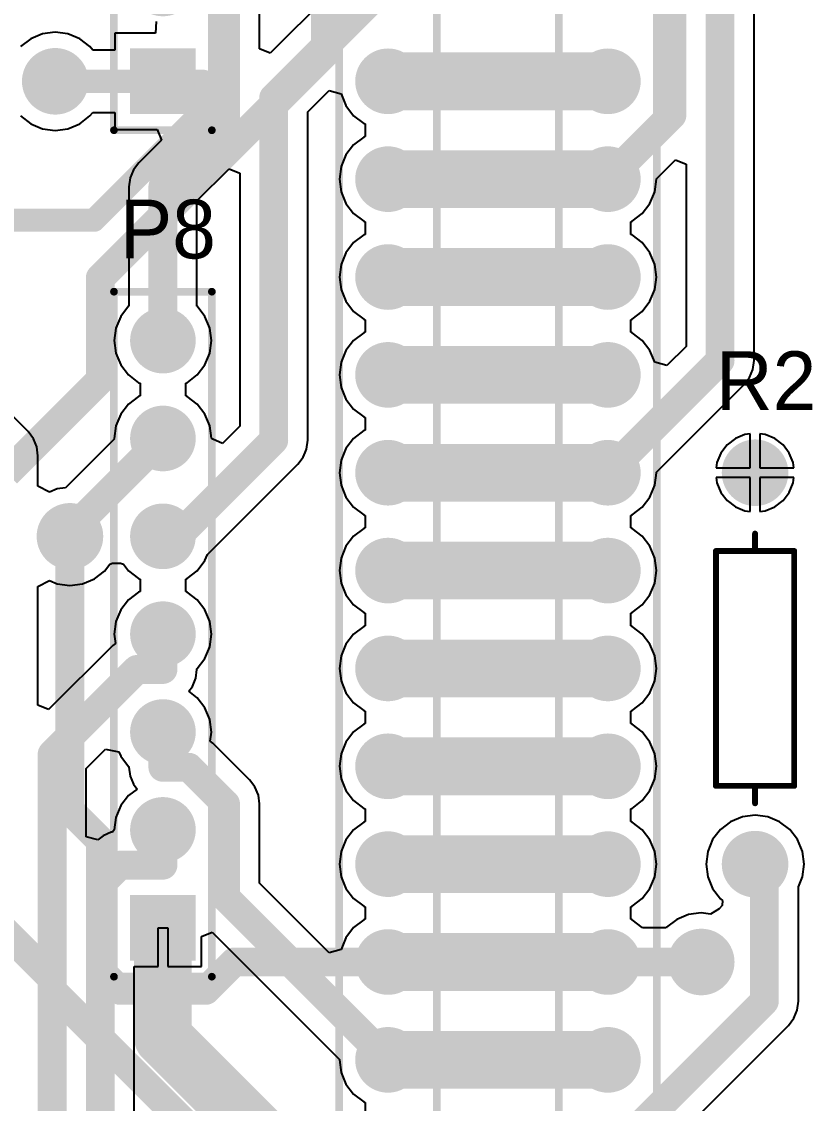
# Model space of a CAD drawing. Header units: millimetres. Extents: x 40 to 159, y 68 to 176.
# Drawn here: x 58.56 to 79.08, y 96.03 to 124.1 of the extents above; entities that cross this region are included whole.
import ezdxf

# ---------------------------------------------------------------- set-up
doc = ezdxf.new("R2010")
doc.units = ezdxf.units.MM
for name, color, linetype in [('BottomLayer', 5, 'Continuous'), ('BottomSolder', 6, 'Continuous'), ('MultiLayer', 9, 'Continuous'), ('PadHoleLayer', 156, 'Continuous'), ('TopLayer', 1, 'Continuous'), ('TopOverlay', 2, 'Continuous'), ('TopSolder', 216, 'Continuous')]:
    doc.layers.add(name, color=color, linetype=linetype)

# ---------------------------------------------------------------- blocks, each defined once
blk = doc.blocks.new('STM32F051C6B_______B_____8')
at = {"layer": 'BottomLayer', "const_width": 0.75}
for points in [[(-38.475, -15.25, 1), (-37.725, -15.25, 1)], [(-35.935, -15.25, 1), (-35.185, -15.25, 1)], [(-33.395, -15.25, 1), (-32.645, -15.25, 1)], [(-30.855, -15.25, 1), (-30.105, -15.25, 1)], [(-28.315, -15.25, 1), (-27.565, -15.25, 1)], [(-25.775, -15.25, 1), (-25.025, -15.25, 1)], [(-23.235, -15.25, 1), (-22.485, -15.25, 1)], [(-20.695, -15.25, 1), (-19.945, -15.25, 1)], [(-18.155, -15.25, 1), (-17.405, -15.25, 1)], [(-15.615, -15.25, 1), (-14.865, -15.25, 1)], [(-13.075, -15.25, 1), (-12.325, -15.25, 1)]]:
    blk.add_lwpolyline(points, format="xyb", close=True, dxfattribs=at)
at = {"layer": 'BottomSolder', "const_width": 0.852}
for points in [[(-38.526, -15.25, 1), (-37.674, -15.25, 1)], [(-35.986, -15.25, 1), (-35.134, -15.25, 1)], [(-33.446, -15.25, 1), (-32.594, -15.25, 1)], [(-30.906, -15.25, 1), (-30.054, -15.25, 1)], [(-28.366, -15.25, 1), (-27.514, -15.25, 1)], [(-25.826, -15.25, 1), (-24.974, -15.25, 1)], [(-23.286, -15.25, 1), (-22.434, -15.25, 1)], [(-20.746, -15.25, 1), (-19.894, -15.25, 1)], [(-18.206, -15.25, 1), (-17.354, -15.25, 1)], [(-15.666, -15.25, 1), (-14.814, -15.25, 1)], [(-13.126, -15.25, 1), (-12.274, -15.25, 1)]]:
    blk.add_lwpolyline(points, format="xyb", close=True, dxfattribs=at)
at = {"layer": 'MultiLayer', "const_width": 0.75}
for points in [[(-38.475, -15.25, 1), (-37.725, -15.25, 1)], [(-35.935, -15.25, 1), (-35.185, -15.25, 1)], [(-33.395, -15.25, 1), (-32.645, -15.25, 1)], [(-30.855, -15.25, 1), (-30.105, -15.25, 1)], [(-28.315, -15.25, 1), (-27.565, -15.25, 1)], [(-25.775, -15.25, 1), (-25.025, -15.25, 1)], [(-23.235, -15.25, 1), (-22.485, -15.25, 1)], [(-20.695, -15.25, 1), (-19.945, -15.25, 1)], [(-18.155, -15.25, 1), (-17.405, -15.25, 1)], [(-15.615, -15.25, 1), (-14.865, -15.25, 1)], [(-13.075, -15.25, 1), (-12.325, -15.25, 1)]]:
    blk.add_lwpolyline(points, format="xyb", close=True, dxfattribs=at)
at = {"layer": 'PadHoleLayer', "const_width": 0.45}
for points in [[(-38.325, -15.25, 1), (-37.875, -15.25, 1)], [(-35.785, -15.25, 1), (-35.335, -15.25, 1)], [(-33.245, -15.25, 1), (-32.795, -15.25, 1)], [(-30.705, -15.25, 1), (-30.255, -15.25, 1)], [(-28.165, -15.25, 1), (-27.715, -15.25, 1)], [(-25.625, -15.25, 1), (-25.175, -15.25, 1)], [(-23.085, -15.25, 1), (-22.635, -15.25, 1)], [(-20.545, -15.25, 1), (-20.095, -15.25, 1)], [(-18.005, -15.25, 1), (-17.555, -15.25, 1)], [(-15.465, -15.25, 1), (-15.015, -15.25, 1)], [(-12.925, -15.25, 1), (-12.475, -15.25, 1)]]:
    blk.add_lwpolyline(points, format="xyb", close=True, dxfattribs=at)
at = {"layer": 'TopLayer', "const_width": 0.75}
for points in [[(-38.475, -15.25, 1), (-37.725, -15.25, 1)], [(-35.935, -15.25, 1), (-35.185, -15.25, 1)], [(-33.395, -15.25, 1), (-32.645, -15.25, 1)], [(-30.855, -15.25, 1), (-30.105, -15.25, 1)], [(-28.315, -15.25, 1), (-27.565, -15.25, 1)], [(-25.775, -15.25, 1), (-25.025, -15.25, 1)], [(-23.235, -15.25, 1), (-22.485, -15.25, 1)], [(-20.695, -15.25, 1), (-19.945, -15.25, 1)], [(-18.155, -15.25, 1), (-17.405, -15.25, 1)], [(-15.615, -15.25, 1), (-14.865, -15.25, 1)], [(-13.075, -15.25, 1), (-12.325, -15.25, 1)]]:
    blk.add_lwpolyline(points, format="xyb", close=True, dxfattribs=at)
at = {"layer": 'TopOverlay', "const_width": 0.2}
for points in [[(1.27, -13.98), (-59.69, -13.98)], [(-0.635, -16.52), (-59.69, -16.52)]]:
    blk.add_lwpolyline(points, dxfattribs=at)
at = {"layer": 'TopSolder', "const_width": 0.852}
for points in [[(-38.526, -15.25, 1), (-37.674, -15.25, 1)], [(-35.986, -15.25, 1), (-35.134, -15.25, 1)], [(-33.446, -15.25, 1), (-32.594, -15.25, 1)], [(-30.906, -15.25, 1), (-30.054, -15.25, 1)], [(-28.366, -15.25, 1), (-27.514, -15.25, 1)], [(-25.826, -15.25, 1), (-24.974, -15.25, 1)], [(-23.286, -15.25, 1), (-22.434, -15.25, 1)], [(-20.746, -15.25, 1), (-19.894, -15.25, 1)], [(-18.206, -15.25, 1), (-17.354, -15.25, 1)], [(-15.666, -15.25, 1), (-14.814, -15.25, 1)], [(-13.126, -15.25, 1), (-12.274, -15.25, 1)]]:
    blk.add_lwpolyline(points, format="xyb", close=True, dxfattribs=at)
blk = doc.blocks.new('RESTH_AXIAL_0_4_13')
at = {"layer": 'BottomLayer', "const_width": 0.762}
for points in [[(-5.461, 0, 1), (-4.699, 0, 1)], [(4.699, 0, 1), (5.461, 0, 1)]]:
    blk.add_lwpolyline(points, format="xyb", close=True, dxfattribs=at)
at = {"layer": 'BottomSolder', "const_width": 0.864}
for points in [[(-5.512, 0, 1), (-4.648, 0, 1)], [(4.648, 0, 1), (5.512, 0, 1)]]:
    blk.add_lwpolyline(points, format="xyb", close=True, dxfattribs=at)
at = {"layer": 'MultiLayer', "const_width": 0.762}
for points in [[(-5.461, 0, 1), (-4.699, 0, 1)], [(4.699, 0, 1), (5.461, 0, 1)]]:
    blk.add_lwpolyline(points, format="xyb", close=True, dxfattribs=at)
at = {"layer": 'PadHoleLayer', "const_width": 0.457}
for points in [[(-5.309, 0, 1), (-4.851, 0, 1)], [(4.851, 0, 1), (5.309, 0, 1)]]:
    blk.add_lwpolyline(points, format="xyb", close=True, dxfattribs=at)
at = {"layer": 'TopLayer', "const_width": 0.762}
for points in [[(-5.461, 0, 1), (-4.699, 0, 1)], [(4.699, 0, 1), (5.461, 0, 1)]]:
    blk.add_lwpolyline(points, format="xyb", close=True, dxfattribs=at)
at = {"layer": 'TopOverlay', "const_width": 0.152}
for points in [[(-3.048, 1.016), (3.048, 1.016)], [(-3.048, 1.016), (-3.048, -1.016)], [(3.048, 1.016), (3.048, -1.016)], [(-3.5, 0), (-3.048, 0)], [(3.048, 0), (3.5, 0)], [(-3.048, -1.016), (3.048, -1.016)]]:
    blk.add_lwpolyline(points, dxfattribs=at)
at = {"layer": 'TopOverlay', "const_width": 0.0762}
for points in [[(-3.086, 1.016, 1), (-3.01, 1.016, 1)], [(-3.086, 1.016, 1), (-3.01, 1.016, 1)], [(3.01, 1.016, 1), (3.086, 1.016, 1)], [(3.01, 1.016, 1), (3.086, 1.016, 1)], [(-3.538, 0, 1), (-3.462, 0, 1)], [(-3.086, 0, 1), (-3.01, 0, 1)], [(3.01, 0, 1), (3.086, 0, 1)], [(3.462, 0, 1), (3.538, 0, 1)], [(-3.086, -1.016, 1), (-3.01, -1.016, 1)], [(-3.086, -1.016, 1), (-3.01, -1.016, 1)], [(3.01, -1.016, 1), (3.086, -1.016, 1)], [(3.01, -1.016, 1), (3.086, -1.016, 1)]]:
    blk.add_lwpolyline(points, format="xyb", close=True, dxfattribs=at)
at = {"layer": 'TopSolder', "const_width": 0.864}
for points in [[(-5.512, 0, 1), (-4.648, 0, 1)], [(4.648, 0, 1), (5.512, 0, 1)]]:
    blk.add_lwpolyline(points, format="xyb", close=True, dxfattribs=at)
blk = doc.blocks.new('HDR1X7_15')
at = {"layer": 'BottomLayer', "const_width": 0.75}
for points in [[(-15.615, 0, 1), (-14.865, 0, 1)], [(-13.075, 0, 1), (-12.325, 0, 1)], [(-10.535, 0, 1), (-9.785, 0, 1)], [(-7.995, 0, 1), (-7.245, 0, 1)], [(-5.455, 0, 1), (-4.705, 0, 1)], [(-2.915, 0, 1), (-2.165, 0, 1)]]:
    blk.add_lwpolyline(points, format="xyb", close=True, dxfattribs=at)
at = {"layer": 'BottomLayer'}
blk.add_solid([(0.75, 0.75), (-0.75, 0.75), (0.75, -0.75), (-0.75, -0.75)], dxfattribs=at)
at = {"layer": 'BottomSolder', "const_width": 0.852}
for points in [[(-15.666, 0, 1), (-14.814, 0, 1)], [(-13.126, 0, 1), (-12.274, 0, 1)], [(-10.586, 0, 1), (-9.734, 0, 1)], [(-8.046, 0, 1), (-7.194, 0, 1)], [(-5.506, 0, 1), (-4.654, 0, 1)], [(-2.966, 0, 1), (-2.114, 0, 1)]]:
    blk.add_lwpolyline(points, format="xyb", close=True, dxfattribs=at)
at = {"layer": 'BottomSolder'}
blk.add_solid([(0.852, 0.852), (-0.852, 0.852), (0.852, -0.852), (-0.852, -0.852)], dxfattribs=at)
at = {"layer": 'MultiLayer', "const_width": 0.75}
for points in [[(-15.615, 0, 1), (-14.865, 0, 1)], [(-13.075, 0, 1), (-12.325, 0, 1)], [(-10.535, 0, 1), (-9.785, 0, 1)], [(-7.995, 0, 1), (-7.245, 0, 1)], [(-5.455, 0, 1), (-4.705, 0, 1)], [(-2.915, 0, 1), (-2.165, 0, 1)]]:
    blk.add_lwpolyline(points, format="xyb", close=True, dxfattribs=at)
at = {"layer": 'MultiLayer'}
blk.add_solid([(0.75, 0.75), (-0.75, 0.75), (0.75, -0.75), (-0.75, -0.75)], dxfattribs=at)
at = {"layer": 'PadHoleLayer', "const_width": 0.45}
for points in [[(-15.465, 0, 1), (-15.015, 0, 1)], [(-12.925, 0, 1), (-12.475, 0, 1)], [(-10.385, 0, 1), (-9.935, 0, 1)], [(-7.845, 0, 1), (-7.395, 0, 1)], [(-5.305, 0, 1), (-4.855, 0, 1)], [(-2.765, 0, 1), (-2.315, 0, 1)], [(-0.225, 0, 1), (0.225, 0, 1)]]:
    blk.add_lwpolyline(points, format="xyb", close=True, dxfattribs=at)
at = {"layer": 'TopLayer', "const_width": 0.75}
for points in [[(-15.615, 0, 1), (-14.865, 0, 1)], [(-13.075, 0, 1), (-12.325, 0, 1)], [(-10.535, 0, 1), (-9.785, 0, 1)], [(-7.995, 0, 1), (-7.245, 0, 1)], [(-5.455, 0, 1), (-4.705, 0, 1)], [(-2.915, 0, 1), (-2.165, 0, 1)]]:
    blk.add_lwpolyline(points, format="xyb", close=True, dxfattribs=at)
at = {"layer": 'TopLayer'}
blk.add_solid([(0.75, 0.75), (-0.75, 0.75), (0.75, -0.75), (-0.75, -0.75)], dxfattribs=at)
at = {"layer": 'TopOverlay', "const_width": 0.2}
for points in [[(-16.51, -1.27), (-16.51, 1.27)], [(1.27, 1.27), (-16.51, 1.27)], [(1.27, -1.27), (1.27, 1.27)], [(1.27, -1.27), (-16.51, -1.27)]]:
    blk.add_lwpolyline(points, dxfattribs=at)
at = {"layer": 'TopOverlay', "const_width": 0.1}
for points in [[(-16.56, 1.27, 1), (-16.46, 1.27, 1)], [(-16.56, 1.27, 1), (-16.46, 1.27, 1)], [(1.22, 1.27, 1), (1.32, 1.27, 1)], [(1.22, 1.27, 1), (1.32, 1.27, 1)], [(-16.56, -1.27, 1), (-16.46, -1.27, 1)], [(-16.56, -1.27, 1), (-16.46, -1.27, 1)], [(1.22, -1.27, 1), (1.32, -1.27, 1)], [(1.22, -1.27, 1), (1.32, -1.27, 1)]]:
    blk.add_lwpolyline(points, format="xyb", close=True, dxfattribs=at)
at = {"layer": 'TopSolder', "const_width": 0.852}
for points in [[(-15.666, 0, 1), (-14.814, 0, 1)], [(-13.126, 0, 1), (-12.274, 0, 1)], [(-10.586, 0, 1), (-9.734, 0, 1)], [(-8.046, 0, 1), (-7.194, 0, 1)], [(-5.506, 0, 1), (-4.654, 0, 1)], [(-2.966, 0, 1), (-2.114, 0, 1)]]:
    blk.add_lwpolyline(points, format="xyb", close=True, dxfattribs=at)
at = {"layer": 'TopSolder'}
blk.add_solid([(0.852, 0.852), (-0.852, 0.852), (0.852, -0.852), (-0.852, -0.852)], dxfattribs=at)
blk = doc.blocks.new('HDR1X9_18')
at = {"layer": 'BottomLayer', "const_width": 0.75}
for points in [[(-20.695, 0, 1), (-19.945, 0, 1)], [(-18.155, 0, 1), (-17.405, 0, 1)], [(-15.615, 0, 1), (-14.865, 0, 1)], [(-13.075, 0, 1), (-12.325, 0, 1)], [(-10.535, 0, 1), (-9.785, 0, 1)], [(-7.995, 0, 1), (-7.245, 0, 1)], [(-5.455, 0, 1), (-4.705, 0, 1)], [(-2.915, 0, 1), (-2.165, 0, 1)]]:
    blk.add_lwpolyline(points, format="xyb", close=True, dxfattribs=at)
at = {"layer": 'BottomLayer'}
blk.add_solid([(0.75, 0.75), (-0.75, 0.75), (0.75, -0.75), (-0.75, -0.75)], dxfattribs=at)
at = {"layer": 'BottomSolder', "const_width": 0.852}
for points in [[(-20.746, 0, 1), (-19.894, 0, 1)], [(-18.206, 0, 1), (-17.354, 0, 1)], [(-15.666, 0, 1), (-14.814, 0, 1)], [(-13.126, 0, 1), (-12.274, 0, 1)], [(-10.586, 0, 1), (-9.734, 0, 1)], [(-8.046, 0, 1), (-7.194, 0, 1)], [(-5.506, 0, 1), (-4.654, 0, 1)], [(-2.966, 0, 1), (-2.114, 0, 1)]]:
    blk.add_lwpolyline(points, format="xyb", close=True, dxfattribs=at)
at = {"layer": 'BottomSolder'}
blk.add_solid([(0.852, 0.852), (-0.852, 0.852), (0.852, -0.852), (-0.852, -0.852)], dxfattribs=at)
at = {"layer": 'MultiLayer', "const_width": 0.75}
for points in [[(-20.695, 0, 1), (-19.945, 0, 1)], [(-18.155, 0, 1), (-17.405, 0, 1)], [(-15.615, 0, 1), (-14.865, 0, 1)], [(-13.075, 0, 1), (-12.325, 0, 1)], [(-10.535, 0, 1), (-9.785, 0, 1)], [(-7.995, 0, 1), (-7.245, 0, 1)], [(-5.455, 0, 1), (-4.705, 0, 1)], [(-2.915, 0, 1), (-2.165, 0, 1)]]:
    blk.add_lwpolyline(points, format="xyb", close=True, dxfattribs=at)
at = {"layer": 'MultiLayer'}
blk.add_solid([(0.75, 0.75), (-0.75, 0.75), (0.75, -0.75), (-0.75, -0.75)], dxfattribs=at)
at = {"layer": 'PadHoleLayer', "const_width": 0.45}
for points in [[(-20.545, 0, 1), (-20.095, 0, 1)], [(-18.005, 0, 1), (-17.555, 0, 1)], [(-15.465, 0, 1), (-15.015, 0, 1)], [(-12.925, 0, 1), (-12.475, 0, 1)], [(-10.385, 0, 1), (-9.935, 0, 1)], [(-7.845, 0, 1), (-7.395, 0, 1)], [(-5.305, 0, 1), (-4.855, 0, 1)], [(-2.765, 0, 1), (-2.315, 0, 1)], [(-0.225, 0, 1), (0.225, 0, 1)]]:
    blk.add_lwpolyline(points, format="xyb", close=True, dxfattribs=at)
at = {"layer": 'TopLayer', "const_width": 0.75}
for points in [[(-20.695, 0, 1), (-19.945, 0, 1)], [(-18.155, 0, 1), (-17.405, 0, 1)], [(-15.615, 0, 1), (-14.865, 0, 1)], [(-13.075, 0, 1), (-12.325, 0, 1)], [(-10.535, 0, 1), (-9.785, 0, 1)], [(-7.995, 0, 1), (-7.245, 0, 1)], [(-5.455, 0, 1), (-4.705, 0, 1)], [(-2.915, 0, 1), (-2.165, 0, 1)]]:
    blk.add_lwpolyline(points, format="xyb", close=True, dxfattribs=at)
at = {"layer": 'TopLayer'}
blk.add_solid([(0.75, 0.75), (-0.75, 0.75), (0.75, -0.75), (-0.75, -0.75)], dxfattribs=at)
at = {"layer": 'TopOverlay', "const_width": 0.2}
for points in [[(1.27, 1.27), (-21.59, 1.27)], [(-21.59, -1.27), (-21.59, 1.27)], [(1.27, -1.27), (1.27, 1.27)], [(1.27, -1.27), (-21.59, -1.27)]]:
    blk.add_lwpolyline(points, dxfattribs=at)
at = {"layer": 'TopOverlay', "const_width": 0.1}
for points in [[(-21.64, 1.27, 1), (-21.54, 1.27, 1)], [(-21.64, 1.27, 1), (-21.54, 1.27, 1)], [(1.22, 1.27, 1), (1.32, 1.27, 1)], [(1.22, 1.27, 1), (1.32, 1.27, 1)], [(-21.64, -1.27, 1), (-21.54, -1.27, 1)], [(-21.64, -1.27, 1), (-21.54, -1.27, 1)], [(1.22, -1.27, 1), (1.32, -1.27, 1)], [(1.22, -1.27, 1), (1.32, -1.27, 1)]]:
    blk.add_lwpolyline(points, format="xyb", close=True, dxfattribs=at)
at = {"layer": 'TopSolder', "const_width": 0.852}
for points in [[(-20.746, 0, 1), (-19.894, 0, 1)], [(-18.206, 0, 1), (-17.354, 0, 1)], [(-15.666, 0, 1), (-14.814, 0, 1)], [(-13.126, 0, 1), (-12.274, 0, 1)], [(-10.586, 0, 1), (-9.734, 0, 1)], [(-8.046, 0, 1), (-7.194, 0, 1)], [(-5.506, 0, 1), (-4.654, 0, 1)], [(-2.966, 0, 1), (-2.114, 0, 1)]]:
    blk.add_lwpolyline(points, format="xyb", close=True, dxfattribs=at)
at = {"layer": 'TopSolder'}
blk.add_solid([(0.852, 0.852), (-0.852, 0.852), (0.852, -0.852), (-0.852, -0.852)], dxfattribs=at)
blk = doc.blocks.new('HDR1X24_19')
at = {"layer": 'BottomLayer', "const_width": 0.75}
for points in [[(-38.475, 0, 1), (-37.725, 0, 1)], [(-35.935, 0, 1), (-35.185, 0, 1)], [(-33.395, 0, 1), (-32.645, 0, 1)], [(-30.855, 0, 1), (-30.105, 0, 1)], [(-28.315, 0, 1), (-27.565, 0, 1)], [(-25.775, 0, 1), (-25.025, 0, 1)], [(-23.235, 0, 1), (-22.485, 0, 1)], [(-20.695, 0, 1), (-19.945, 0, 1)], [(-18.155, 0, 1), (-17.405, 0, 1)], [(-15.615, 0, 1), (-14.865, 0, 1)], [(-13.075, 0, 1), (-12.325, 0, 1)]]:
    blk.add_lwpolyline(points, format="xyb", close=True, dxfattribs=at)
at = {"layer": 'BottomSolder', "const_width": 0.852}
for points in [[(-38.526, 0, 1), (-37.674, 0, 1)], [(-35.986, 0, 1), (-35.134, 0, 1)], [(-33.446, 0, 1), (-32.594, 0, 1)], [(-30.906, 0, 1), (-30.054, 0, 1)], [(-28.366, 0, 1), (-27.514, 0, 1)], [(-25.826, 0, 1), (-24.974, 0, 1)], [(-23.286, 0, 1), (-22.434, 0, 1)], [(-20.746, 0, 1), (-19.894, 0, 1)], [(-18.206, 0, 1), (-17.354, 0, 1)], [(-15.666, 0, 1), (-14.814, 0, 1)], [(-13.126, 0, 1), (-12.274, 0, 1)]]:
    blk.add_lwpolyline(points, format="xyb", close=True, dxfattribs=at)
at = {"layer": 'MultiLayer', "const_width": 0.75}
for points in [[(-38.475, 0, 1), (-37.725, 0, 1)], [(-35.935, 0, 1), (-35.185, 0, 1)], [(-33.395, 0, 1), (-32.645, 0, 1)], [(-30.855, 0, 1), (-30.105, 0, 1)], [(-28.315, 0, 1), (-27.565, 0, 1)], [(-25.775, 0, 1), (-25.025, 0, 1)], [(-23.235, 0, 1), (-22.485, 0, 1)], [(-20.695, 0, 1), (-19.945, 0, 1)], [(-18.155, 0, 1), (-17.405, 0, 1)], [(-15.615, 0, 1), (-14.865, 0, 1)], [(-13.075, 0, 1), (-12.325, 0, 1)]]:
    blk.add_lwpolyline(points, format="xyb", close=True, dxfattribs=at)
at = {"layer": 'PadHoleLayer', "const_width": 0.45}
for points in [[(-38.325, 0, 1), (-37.875, 0, 1)], [(-35.785, 0, 1), (-35.335, 0, 1)], [(-33.245, 0, 1), (-32.795, 0, 1)], [(-30.705, 0, 1), (-30.255, 0, 1)], [(-28.165, 0, 1), (-27.715, 0, 1)], [(-25.625, 0, 1), (-25.175, 0, 1)], [(-23.085, 0, 1), (-22.635, 0, 1)], [(-20.545, 0, 1), (-20.095, 0, 1)], [(-18.005, 0, 1), (-17.555, 0, 1)], [(-15.465, 0, 1), (-15.015, 0, 1)], [(-12.925, 0, 1), (-12.475, 0, 1)]]:
    blk.add_lwpolyline(points, format="xyb", close=True, dxfattribs=at)
at = {"layer": 'TopLayer', "const_width": 0.75}
for points in [[(-38.475, 0, 1), (-37.725, 0, 1)], [(-35.935, 0, 1), (-35.185, 0, 1)], [(-33.395, 0, 1), (-32.645, 0, 1)], [(-30.855, 0, 1), (-30.105, 0, 1)], [(-28.315, 0, 1), (-27.565, 0, 1)], [(-25.775, 0, 1), (-25.025, 0, 1)], [(-23.235, 0, 1), (-22.485, 0, 1)], [(-20.695, 0, 1), (-19.945, 0, 1)], [(-18.155, 0, 1), (-17.405, 0, 1)], [(-15.615, 0, 1), (-14.865, 0, 1)], [(-13.075, 0, 1), (-12.325, 0, 1)]]:
    blk.add_lwpolyline(points, format="xyb", close=True, dxfattribs=at)
at = {"layer": 'TopOverlay', "const_width": 0.2}
for points in [[(1.27, 1.27), (-59.69, 1.27)], [(-0.635, -1.27), (-59.69, -1.27)]]:
    blk.add_lwpolyline(points, dxfattribs=at)
at = {"layer": 'TopSolder', "const_width": 0.852}
for points in [[(-38.526, 0, 1), (-37.674, 0, 1)], [(-35.986, 0, 1), (-35.134, 0, 1)], [(-33.446, 0, 1), (-32.594, 0, 1)], [(-30.906, 0, 1), (-30.054, 0, 1)], [(-28.366, 0, 1), (-27.514, 0, 1)], [(-25.826, 0, 1), (-24.974, 0, 1)], [(-23.286, 0, 1), (-22.434, 0, 1)], [(-20.746, 0, 1), (-19.894, 0, 1)], [(-18.206, 0, 1), (-17.354, 0, 1)], [(-15.666, 0, 1), (-14.814, 0, 1)], [(-13.126, 0, 1), (-12.274, 0, 1)]]:
    blk.add_lwpolyline(points, format="xyb", close=True, dxfattribs=at)

msp = doc.modelspace()

# ---------------------------------------------------------------- linework, layer by layer
at = {"layer": 'BottomLayer'}
for p, q in [((64.738, 123.401), (64.738, 128.132)), ((77.571, 115.306), (77.571, 125.619)), ((66.813, 125.084), (65.015, 123.286)), ((59.436, 123.828), (59.107, 123.785)), ((59.765, 123.785), (59.436, 123.828)), ((62.058, 124.105), (62.038, 123.805)), ((58.8, 123.657), (58.536, 123.455)), ((59.107, 123.785), (58.8, 123.657)), ((60.072, 123.657), (59.765, 123.785)), ((60.336, 123.455), (60.072, 123.657)), ((62.038, 123.805), (60.98, 123.805)), ((60.98, 123.805), (60.98, 123.362)), ((60.408, 123.362), (60.336, 123.455)), ((60.98, 123.362), (60.408, 123.362)), ((65.015, 123.286), (64.738, 123.401)), ((65.988, 121.762), (66.54, 122.315)), ((66.54, 122.315), (66.854, 122.229)), ((66.854, 122.229), (66.98, 121.925)), ((66.98, 121.925), (67.18, 121.663)), ((58.536, 121.655), (58.8, 121.453)), ((60.072, 121.453), (60.336, 121.655)), ((60.336, 121.655), (60.408, 121.748)), ((60.408, 121.748), (60.98, 121.748)), ((60.98, 121.748), (60.98, 121.305)), ((65.988, 113.238), (65.988, 121.762)), ((67.18, 121.663), (67.442, 121.463)), ((58.8, 121.453), (59.107, 121.325)), ((59.107, 121.325), (59.436, 121.282)), ((59.436, 121.282), (59.765, 121.325)), ((59.765, 121.325), (60.072, 121.453)), ((60.98, 121.305), (62.077, 121.305)), ((62.077, 121.305), (62.192, 121.028)), ((67.442, 121.463), (67.48, 121.447)), ((67.48, 121.447), (67.48, 121.123)), ((62.192, 121.028), (61.606, 120.442)), ((67.442, 121.107), (67.18, 120.907)), ((67.48, 121.123), (67.442, 121.107)), ((67.18, 120.907), (66.98, 120.645)), ((66.98, 120.645), (66.854, 120.341)), ((75.036, 120.026), (75.528, 120.518)), ((75.528, 120.518), (75.805, 120.403)), ((61.466, 120.259), (61.378, 120.046)), ((61.606, 120.442), (61.466, 120.259)), ((63.113, 119.452), (63.945, 120.285)), ((63.945, 120.285), (64.222, 120.17)), ((66.854, 120.341), (66.811, 120.015)), ((75.805, 120.403), (75.805, 115.672)), ((61.378, 120.046), (61.347, 119.818)), ((64.222, 120.17), (64.222, 113.604)), ((66.811, 120.015), (66.854, 119.689)), ((74.995, 119.689), (75.038, 120.015)), ((75.038, 120.015), (75.036, 120.026)), ((61.347, 119.818), (61.347, 116.722)), ((66.854, 119.689), (66.98, 119.385)), ((74.869, 119.385), (74.995, 119.689)), ((63.113, 116.722), (63.113, 119.452)), ((66.98, 119.385), (67.18, 119.123)), ((74.669, 119.123), (74.869, 119.385)), ((67.18, 119.123), (67.442, 118.923)), ((74.407, 118.923), (74.669, 119.123)), ((67.442, 118.923), (67.48, 118.907)), ((67.48, 118.907), (67.48, 118.583)), ((74.369, 118.907), (74.407, 118.923)), ((74.369, 118.583), (74.369, 118.907)), ((67.442, 118.567), (67.18, 118.367)), ((67.48, 118.583), (67.442, 118.567)), ((74.407, 118.567), (74.369, 118.583)), ((74.669, 118.367), (74.407, 118.567)), ((67.18, 118.367), (66.98, 118.105)), ((74.869, 118.105), (74.669, 118.367)), ((66.98, 118.105), (66.854, 117.801)), ((74.995, 117.801), (74.869, 118.105)), ((66.854, 117.801), (66.811, 117.475)), ((75.038, 117.475), (74.995, 117.801)), ((66.811, 117.475), (66.854, 117.149)), ((74.995, 117.149), (75.038, 117.475)), ((66.854, 117.149), (66.98, 116.845)), ((74.869, 116.845), (74.995, 117.149)), ((66.98, 116.845), (67.18, 116.583)), ((74.669, 116.583), (74.869, 116.845)), ((61.338, 116.716), (61.138, 116.454)), ((61.347, 116.722), (61.338, 116.716)), ((63.122, 116.716), (63.113, 116.722)), ((63.322, 116.454), (63.122, 116.716)), ((67.18, 116.583), (67.442, 116.383)), ((74.407, 116.383), (74.669, 116.583)), ((61.138, 116.454), (61.012, 116.15)), ((63.448, 116.15), (63.322, 116.454)), ((67.442, 116.383), (67.48, 116.367)), ((67.48, 116.367), (67.48, 116.043)), ((74.369, 116.367), (74.407, 116.383)), ((74.369, 116.043), (74.369, 116.367)), ((61.012, 116.15), (60.969, 115.824)), ((63.491, 115.824), (63.448, 116.15)), ((67.442, 116.027), (67.18, 115.827)), ((67.48, 116.043), (67.442, 116.027)), ((74.407, 116.027), (74.369, 116.043)), ((74.669, 115.827), (74.407, 116.027)), ((60.969, 115.824), (61.012, 115.498)), ((63.448, 115.498), (63.491, 115.824)), ((67.18, 115.827), (66.98, 115.565)), ((74.869, 115.565), (74.669, 115.827)), ((61.012, 115.498), (61.138, 115.194)), ((63.322, 115.194), (63.448, 115.498)), ((66.98, 115.565), (66.854, 115.261)), ((74.995, 115.261), (74.869, 115.565)), ((75.805, 115.672), (75.309, 115.175)), ((61.138, 115.194), (61.338, 114.932)), ((63.122, 114.932), (63.322, 115.194)), ((66.854, 115.261), (66.811, 114.935)), ((75.309, 115.175), (74.995, 115.261)), ((77.54, 115.078), (77.571, 115.306)), ((61.338, 114.932), (61.6, 114.732)), ((62.86, 114.732), (63.122, 114.932)), ((66.811, 114.935), (66.854, 114.609)), ((77.312, 114.682), (77.452, 114.865)), ((77.452, 114.865), (77.54, 115.078)), ((58.729, 113.461), (57.438, 114.752)), ((61.6, 114.732), (61.638, 114.716)), ((61.638, 114.716), (61.638, 114.392)), ((62.822, 114.716), (62.86, 114.732)), ((62.822, 114.392), (62.822, 114.716)), ((66.854, 114.609), (66.98, 114.305)), ((75.036, 112.406), (77.312, 114.682)), ((61.6, 114.376), (61.338, 114.176)), ((61.638, 114.392), (61.6, 114.376)), ((62.86, 114.376), (62.822, 114.392)), ((63.122, 114.176), (62.86, 114.376)), ((66.98, 114.305), (67.18, 114.043)), ((61.338, 114.176), (61.138, 113.914)), ((63.322, 113.914), (63.122, 114.176)), ((67.18, 114.043), (67.442, 113.843)), ((61.138, 113.914), (61.012, 113.61)), ((63.448, 113.61), (63.322, 113.914)), ((67.442, 113.843), (67.48, 113.827)), ((67.48, 113.827), (67.48, 113.503)), ((58.869, 113.278), (58.729, 113.461)), ((61.012, 113.61), (60.969, 113.284)), ((63.489, 113.295), (63.448, 113.61)), ((64.222, 113.604), (63.777, 113.158)), ((67.442, 113.487), (67.18, 113.287)), ((67.48, 113.503), (67.442, 113.487)), ((58.957, 113.065), (58.869, 113.278)), ((60.971, 113.273), (59.699, 112.001)), ((60.969, 113.284), (60.971, 113.273)), ((63.522, 113.27), (63.489, 113.295)), ((63.777, 113.158), (63.522, 113.27)), ((65.957, 113.01), (65.988, 113.238)), ((67.18, 113.287), (66.98, 113.025)), ((77.085, 113.282), (76.872, 113.12)), ((77.332, 113.385), (77.085, 113.282)), ((77.47, 113.403), (77.332, 113.385)), ((77.47, 112.522), (77.47, 113.403)), ((77.862, 113.385), (77.724, 113.403)), ((77.724, 113.403), (77.724, 112.522)), ((78.109, 113.282), (77.862, 113.385)), ((78.322, 113.12), (78.109, 113.282)), ((58.988, 112.837), (58.957, 113.065)), ((65.869, 112.797), (65.921, 112.921)), ((65.921, 112.921), (65.957, 113.01)), ((66.98, 113.025), (66.854, 112.721)), ((76.71, 112.907), (76.607, 112.66)), ((76.872, 113.12), (76.71, 112.907)), ((78.484, 112.907), (78.322, 113.12)), ((78.587, 112.66), (78.484, 112.907)), ((58.988, 112.045), (58.988, 112.837)), ((63.388, 110.273), (65.729, 112.614)), ((65.729, 112.614), (65.869, 112.797)), ((66.854, 112.721), (66.811, 112.395)), ((76.607, 112.66), (76.589, 112.522)), ((78.605, 112.522), (78.587, 112.66)), ((66.811, 112.395), (66.854, 112.069)), ((74.995, 112.069), (75.038, 112.395)), ((75.038, 112.395), (75.036, 112.406)), ((76.589, 112.522), (77.47, 112.522)), ((77.724, 112.522), (78.605, 112.522)), ((59.288, 111.891), (58.988, 112.045)), ((66.854, 112.069), (66.98, 111.765)), ((74.869, 111.765), (74.995, 112.069)), ((77.47, 112.268), (76.589, 112.268)), ((76.589, 112.268), (76.607, 112.13)), ((76.607, 112.13), (76.71, 111.883)), ((77.47, 111.387), (77.47, 112.268)), ((78.605, 112.268), (77.724, 112.268)), ((77.724, 112.268), (77.724, 111.387)), ((78.484, 111.883), (78.587, 112.13)), ((78.587, 112.13), (78.605, 112.268)), ((59.488, 111.974), (59.288, 111.891)), ((59.699, 112.001), (59.488, 111.974)), ((66.98, 111.765), (67.18, 111.503)), ((74.669, 111.503), (74.869, 111.765)), ((76.71, 111.883), (76.872, 111.67)), ((78.322, 111.67), (78.484, 111.883)), ((67.18, 111.503), (67.442, 111.303)), ((74.407, 111.303), (74.669, 111.503)), ((76.872, 111.67), (77.085, 111.508)), ((77.085, 111.508), (77.332, 111.405)), ((77.862, 111.405), (78.109, 111.508)), ((78.109, 111.508), (78.322, 111.67)), ((67.442, 111.303), (67.48, 111.287)), ((67.48, 111.287), (67.48, 110.963)), ((74.369, 111.287), (74.407, 111.303)), ((74.369, 110.963), (74.369, 111.287)), ((77.332, 111.405), (77.47, 111.387)), ((77.724, 111.387), (77.862, 111.405)), ((67.442, 110.947), (67.18, 110.747)), ((67.48, 110.963), (67.442, 110.947)), ((74.407, 110.947), (74.369, 110.963)), ((74.669, 110.747), (74.407, 110.947)), ((67.18, 110.747), (66.98, 110.485)), ((74.869, 110.485), (74.669, 110.747)), ((66.98, 110.485), (66.854, 110.181)), ((74.995, 110.181), (74.869, 110.485)), ((63.122, 109.852), (63.322, 110.114)), ((63.322, 110.114), (63.388, 110.273)), ((66.854, 110.181), (66.811, 109.855)), ((75.038, 109.855), (74.995, 110.181)), ((60.453, 109.642), (60.717, 109.844)), ((60.717, 109.844), (60.852, 110.02)), ((60.852, 110.02), (60.925, 110.044)), ((60.925, 110.044), (61.128, 110.046)), ((61.128, 110.046), (61.209, 110.022)), ((61.209, 110.022), (61.338, 109.852)), ((61.338, 109.852), (61.6, 109.652)), ((62.86, 109.652), (63.122, 109.852)), ((66.811, 109.855), (66.854, 109.529)), ((74.995, 109.529), (75.038, 109.855)), ((58.988, 109.443), (59.288, 109.597)), ((59.288, 109.597), (59.488, 109.514)), ((59.488, 109.514), (59.817, 109.471)), ((59.817, 109.471), (60.146, 109.514)), ((60.146, 109.514), (60.453, 109.642)), ((61.6, 109.652), (61.638, 109.636)), ((61.638, 109.636), (61.638, 109.312)), ((62.822, 109.636), (62.86, 109.652)), ((62.822, 109.312), (62.822, 109.636)), ((66.854, 109.529), (66.98, 109.225)), ((74.869, 109.225), (74.995, 109.529)), ((58.988, 106.36), (58.988, 109.443)), ((61.6, 109.296), (61.338, 109.096)), ((61.638, 109.312), (61.6, 109.296)), ((62.86, 109.296), (62.822, 109.312)), ((63.122, 109.096), (62.86, 109.296)), ((61.338, 109.096), (61.138, 108.834)), ((63.322, 108.834), (63.122, 109.096)), ((66.98, 109.225), (67.18, 108.963)), ((67.18, 108.963), (67.442, 108.763)), ((74.407, 108.763), (74.669, 108.963)), ((74.669, 108.963), (74.869, 109.225)), ((61.138, 108.834), (61.012, 108.53)), ((63.448, 108.53), (63.322, 108.834)), ((67.442, 108.763), (67.48, 108.747)), ((67.48, 108.747), (67.48, 108.423)), ((74.369, 108.747), (74.407, 108.763)), ((74.369, 108.423), (74.369, 108.747)), ((61.012, 108.53), (60.969, 108.204)), ((63.491, 108.204), (63.448, 108.53)), ((67.442, 108.407), (67.18, 108.207)), ((67.48, 108.423), (67.442, 108.407)), ((74.407, 108.407), (74.369, 108.423)), ((74.669, 108.207), (74.407, 108.407)), ((60.969, 108.204), (61.001, 107.965)), ((63.448, 107.878), (63.491, 108.204)), ((67.18, 108.207), (66.98, 107.945)), ((74.869, 107.945), (74.669, 108.207)), ((60.933, 107.913), (59.265, 106.245)), ((61.001, 107.965), (60.933, 107.913)), ((63.322, 107.574), (63.448, 107.878)), ((66.98, 107.945), (66.854, 107.641)), ((74.995, 107.641), (74.869, 107.945)), ((63.122, 107.312), (63.322, 107.574)), ((66.854, 107.641), (66.811, 107.315)), ((75.038, 107.315), (74.995, 107.641)), ((63.082, 107.061), (63.113, 107.289)), ((63.113, 107.306), (63.122, 107.312)), ((63.113, 107.289), (63.113, 107.306)), ((66.811, 107.315), (66.854, 106.989)), ((74.995, 106.989), (75.038, 107.315)), ((62.994, 106.848), (63.082, 107.061)), ((66.854, 106.989), (66.98, 106.685)), ((74.869, 106.685), (74.995, 106.989)), ((62.9, 106.725), (62.994, 106.848)), ((63.122, 106.556), (62.9, 106.725)), ((63.322, 106.294), (63.122, 106.556)), ((66.98, 106.685), (67.18, 106.423)), ((67.18, 106.423), (67.442, 106.223)), ((74.407, 106.223), (74.669, 106.423)), ((74.669, 106.423), (74.869, 106.685)), ((59.265, 106.245), (58.988, 106.36)), ((63.448, 105.99), (63.322, 106.294)), ((67.442, 106.223), (67.48, 106.207)), ((67.48, 106.207), (67.48, 105.883)), ((74.369, 106.207), (74.407, 106.223)), ((74.369, 105.883), (74.369, 106.207)), ((63.491, 105.664), (63.448, 105.99)), ((67.442, 105.867), (67.18, 105.667)), ((67.48, 105.883), (67.442, 105.867)), ((74.407, 105.867), (74.369, 105.883)), ((74.669, 105.667), (74.407, 105.867)), ((63.459, 105.425), (63.491, 105.664)), ((67.18, 105.667), (66.98, 105.405)), ((74.869, 105.405), (74.669, 105.667)), ((63.527, 105.373), (63.459, 105.425)), ((64.479, 104.421), (63.527, 105.373)), ((66.98, 105.405), (66.854, 105.101)), ((74.995, 105.101), (74.869, 105.405)), ((60.238, 104.722), (60.736, 105.22)), ((60.736, 105.22), (61.09, 105.15)), ((61.09, 105.15), (61.138, 105.034)), ((61.138, 105.034), (61.338, 104.772)), ((66.854, 105.101), (66.811, 104.775)), ((75.038, 104.775), (74.995, 105.101)), ((61.338, 104.772), (61.347, 104.766)), ((61.347, 104.766), (61.347, 104.749)), ((61.347, 104.749), (61.378, 104.521)), ((66.811, 104.775), (66.854, 104.449)), ((74.995, 104.449), (75.038, 104.775)), ((60.238, 102.944), (60.238, 104.722)), ((61.378, 104.521), (61.466, 104.308)), ((61.56, 104.185), (61.338, 104.016)), ((61.466, 104.308), (61.56, 104.185)), ((64.619, 104.238), (64.479, 104.421)), ((64.707, 104.026), (64.619, 104.238)), ((66.854, 104.449), (66.98, 104.145)), ((74.869, 104.145), (74.995, 104.449)), ((61.338, 104.016), (61.138, 103.754)), ((64.738, 103.797), (64.707, 104.026)), ((66.98, 104.145), (67.18, 103.883)), ((74.669, 103.883), (74.869, 104.145)), ((61.138, 103.754), (61.012, 103.45)), ((64.738, 101.738), (64.738, 103.797)), ((67.18, 103.883), (67.442, 103.683)), ((67.442, 103.683), (67.48, 103.667)), ((67.48, 103.667), (67.48, 103.343)), ((74.369, 103.667), (74.407, 103.683)), ((74.369, 103.343), (74.369, 103.667)), ((74.407, 103.683), (74.669, 103.883)), ((61.012, 103.45), (60.969, 103.124)), ((67.48, 103.343), (67.442, 103.327)), ((74.407, 103.327), (74.369, 103.343)), ((76.961, 103.337), (76.697, 103.135)), ((77.268, 103.465), (76.961, 103.337)), ((77.597, 103.508), (77.268, 103.465)), ((77.926, 103.465), (77.597, 103.508)), ((78.233, 103.337), (77.926, 103.465)), ((78.497, 103.135), (78.233, 103.337)), ((60.889, 103.061), (60.676, 102.973)), ((60.925, 103.066), (60.889, 103.061)), ((60.969, 103.124), (60.925, 103.066)), ((67.18, 103.127), (66.98, 102.865)), ((67.442, 103.327), (67.18, 103.127)), ((74.669, 103.127), (74.407, 103.327)), ((74.869, 102.865), (74.669, 103.127)), ((76.697, 103.135), (76.495, 102.871)), ((78.699, 102.871), (78.497, 103.135)), ((60.538, 102.867), (60.238, 102.944)), ((60.676, 102.973), (60.538, 102.867)), ((66.98, 102.865), (66.854, 102.561)), ((74.995, 102.561), (74.869, 102.865)), ((76.495, 102.871), (76.367, 102.564)), ((78.827, 102.564), (78.699, 102.871)), ((66.854, 102.561), (66.811, 102.235)), ((75.038, 102.235), (74.995, 102.561)), ((76.367, 102.564), (76.324, 102.235)), ((78.87, 102.235), (78.827, 102.564)), ((66.811, 102.235), (66.854, 101.909)), ((74.995, 101.909), (75.038, 102.235)), ((76.324, 102.235), (76.367, 101.906)), ((78.827, 101.906), (78.87, 102.235)), ((66.54, 99.935), (64.738, 101.738)), ((66.854, 101.909), (66.98, 101.605)), ((74.869, 101.605), (74.995, 101.909)), ((76.367, 101.906), (76.495, 101.599)), ((78.72, 101.647), (78.827, 101.906)), ((78.72, 98.675), (78.72, 101.647)), ((66.98, 101.605), (67.18, 101.343)), ((74.669, 101.343), (74.869, 101.605)), ((76.495, 101.599), (76.697, 101.335)), ((67.18, 101.343), (67.442, 101.143)), ((67.442, 101.143), (67.48, 101.127)), ((67.48, 101.127), (67.48, 100.803)), ((74.369, 101.127), (74.407, 101.143)), ((74.369, 100.803), (74.369, 101.127)), ((74.407, 101.143), (74.669, 101.343)), ((76.744, 101.16), (76.667, 101.076)), ((76.697, 101.335), (76.749, 101.295)), ((76.749, 101.295), (76.744, 101.16)), ((67.48, 100.803), (67.442, 100.787)), ((74.407, 100.787), (74.369, 100.803)), ((75.871, 100.925), (75.564, 100.797)), ((76.2, 100.968), (75.871, 100.925)), ((76.436, 100.937), (76.2, 100.968)), ((76.667, 101.076), (76.436, 100.937)), ((62.103, 99.58), (62.103, 100.584)), ((62.103, 100.584), (62.357, 100.584)), ((62.357, 100.584), (62.357, 99.58)), ((67.18, 100.587), (66.98, 100.325)), ((67.442, 100.787), (67.18, 100.587)), ((74.669, 100.587), (74.407, 100.787)), ((74.675, 100.578), (74.669, 100.587)), ((75.286, 100.578), (74.675, 100.578)), ((75.3, 100.595), (75.286, 100.578)), ((75.564, 100.797), (75.3, 100.595)), ((63.234, 100.353), (63.511, 100.468)), ((63.234, 99.58), (63.234, 100.353)), ((63.511, 100.468), (66.813, 97.166)), ((66.98, 100.325), (66.854, 100.021)), ((66.854, 100.021), (66.54, 99.935)), ((61.488, 86.679), (61.488, 99.58)), ((61.488, 99.58), (62.103, 99.58)), ((62.357, 99.58), (63.234, 99.58)), ((78.689, 98.447), (78.72, 98.675)), ((78.601, 98.234), (78.689, 98.447)), ((75.036, 94.626), (78.461, 98.051)), ((78.461, 98.051), (78.601, 98.234)), ((66.813, 97.166), (66.811, 97.155)), ((66.811, 97.155), (66.854, 96.829)), ((66.854, 96.829), (66.98, 96.525)), ((66.98, 96.525), (67.18, 96.263)), ((67.18, 96.263), (67.442, 96.063)), ((67.442, 96.063), (67.48, 96.047)), ((67.48, 96.047), (67.48, 95.723))]:
    msp.add_line(p, q, dxfattribs=at)
for points, const_width in [([(63.855, 121.443), (63.855, 128.498)], 0.75), ([(75.438, 121.676), (75.438, 126.502)], 0.75), ([(76.688, 115.306), (76.688, 125.984)], 0.75), ([(65.105, 122.128), (68.072, 125.095)], 0.75), ([(68.072, 122.555), (73.777, 122.555)], 1.5), ([(59.436, 122.555), (62.23, 122.555)], 0.6), ([(65.105, 113.238), (65.105, 122.128)], 0.75), ([(73.777, 120.015), (75.438, 121.676)], 0.75), ([(62.23, 119.818), (63.855, 121.443)], 0.75), ([(68.072, 120.015), (73.777, 120.015)], 1.5), ([(62.23, 115.824), (62.23, 119.818)], 0.75), ([(68.072, 117.475), (73.777, 117.475)], 1.5), ([(68.072, 114.935), (73.777, 114.935)], 1.5), ([(73.777, 112.395), (76.688, 115.306)], 0.75), ([(59.817, 110.871), (62.23, 113.284)], 0.75), ([(62.611, 110.744), (65.105, 113.238)], 0.75), ([(68.072, 112.395), (73.777, 112.395)], 1.5), ([(59.817, 110.744), (59.817, 110.871)], 0.75), ([(62.23, 110.744), (62.611, 110.744)], 0.75), ([(68.072, 109.855), (73.777, 109.855)], 1.5), ([(62.23, 107.289), (62.23, 108.204)], 0.75), ([(68.072, 107.315), (73.777, 107.315)], 1.5), ([(59.355, 105.087), (61.557, 107.289)], 0.75), ([(61.557, 107.289), (62.23, 107.289)], 0.75), ([(62.23, 104.749), (62.23, 105.664)], 0.75), ([(59.355, 85.796), (59.355, 105.087)], 0.75), ([(68.072, 104.775), (73.777, 104.775)], 1.5), ([(62.23, 104.749), (62.903, 104.749)], 0.75), ([(62.903, 104.749), (63.855, 103.797)], 0.75), ([(63.855, 101.372), (63.855, 103.797)], 0.75), ([(62.23, 102.209), (62.23, 103.124)], 0.75), ([(68.072, 102.235), (73.777, 102.235)], 1.5), ([(60.605, 101.696), (61.118, 102.209)], 0.75), ([(61.118, 102.209), (62.23, 102.209)], 0.75), ([(77.837, 98.675), (77.837, 102.235)], 0.75), ([(60.605, 86.314), (60.605, 101.696)], 0.75), ([(63.855, 101.372), (68.072, 97.155)], 0.75), ([(62.23, 97.74), (62.23, 100.584)], 1.5), ([(68.072, 99.695), (73.777, 99.695)], 1.5), ([(73.777, 99.695), (76.2, 99.695)], 0.75), ([(73.777, 94.615), (77.837, 98.675)], 0.75), ([(62.23, 97.74), (66.015, 93.955)], 1.5), ([(68.072, 97.155), (73.777, 97.155)], 1.5)]:
    msp.add_lwpolyline(points, dxfattribs=dict(at, const_width=const_width))
for points, const_width in [([(59.055, 122.555, 1), (59.817, 122.555, 1)], 0.762), ([(67.697, 122.555, 1), (68.447, 122.555, 1)], 0.75), ([(73.402, 122.555, 1), (74.152, 122.555, 1)], 0.75), ([(59.286, 122.555, 1), (59.586, 122.555, 1)], 0.3), ([(62.08, 122.555, 1), (62.38, 122.555, 1)], 0.3), ([(64.918, 122.128, 1), (65.293, 122.128, 1)], 0.375), ([(64.918, 122.128, 1), (65.293, 122.128, 1)], 0.375), ([(75.25, 121.676, 1), (75.626, 121.676, 1)], 0.375), ([(75.25, 121.676, 1), (75.626, 121.676, 1)], 0.375), ([(63.668, 121.443, 1), (64.043, 121.443, 1)], 0.375), ([(63.668, 121.443, 1), (64.043, 121.443, 1)], 0.375), ([(67.697, 120.015, 1), (68.447, 120.015, 1)], 0.75), ([(73.402, 120.015, 1), (74.152, 120.015, 1)], 0.75), ([(62.042, 119.818, 1), (62.418, 119.818, 1)], 0.375), ([(62.042, 119.818, 1), (62.418, 119.818, 1)], 0.375), ([(73.589, 120.015, 1), (73.965, 120.015, 1)], 0.375), ([(67.697, 117.475, 1), (68.447, 117.475, 1)], 0.75), ([(73.402, 117.475, 1), (74.152, 117.475, 1)], 0.75), ([(62.042, 115.824, 1), (62.418, 115.824, 1)], 0.375), ([(67.697, 114.935, 1), (68.447, 114.935, 1)], 0.75), ([(73.402, 114.935, 1), (74.152, 114.935, 1)], 0.75), ([(76.5, 115.306, 1), (76.876, 115.306, 1)], 0.375), ([(76.5, 115.306, 1), (76.876, 115.306, 1)], 0.375), ([(62.042, 113.284, 1), (62.418, 113.284, 1)], 0.375), ([(64.918, 113.238, 1), (65.293, 113.238, 1)], 0.375), ([(64.918, 113.238, 1), (65.293, 113.238, 1)], 0.375), ([(67.697, 112.395, 1), (68.447, 112.395, 1)], 0.75), ([(73.402, 112.395, 1), (74.152, 112.395, 1)], 0.75), ([(73.589, 112.395, 1), (73.965, 112.395, 1)], 0.375), ([(59.436, 110.744, 1), (60.198, 110.744, 1)], 0.762), ([(59.629, 110.871, 1), (60.005, 110.871, 1)], 0.375), ([(59.629, 110.871, 1), (60.005, 110.871, 1)], 0.375), ([(59.629, 110.744, 1), (60.005, 110.744, 1)], 0.375), ([(62.042, 110.744, 1), (62.418, 110.744, 1)], 0.375), ([(62.423, 110.744, 1), (62.799, 110.744, 1)], 0.375), ([(62.423, 110.744, 1), (62.799, 110.744, 1)], 0.375), ([(67.697, 109.855, 1), (68.447, 109.855, 1)], 0.75), ([(73.402, 109.855, 1), (74.152, 109.855, 1)], 0.75), ([(62.042, 108.204, 1), (62.418, 108.204, 1)], 0.375), ([(67.697, 107.315, 1), (68.447, 107.315, 1)], 0.75), ([(73.402, 107.315, 1), (74.152, 107.315, 1)], 0.75), ([(61.369, 107.289, 1), (61.744, 107.289, 1)], 0.375), ([(61.369, 107.289, 1), (61.744, 107.289, 1)], 0.375), ([(62.042, 107.289, 1), (62.418, 107.289, 1)], 0.375), ([(62.042, 107.289, 1), (62.418, 107.289, 1)], 0.375), ([(62.042, 105.664, 1), (62.418, 105.664, 1)], 0.375), ([(59.167, 105.087, 1), (59.542, 105.087, 1)], 0.375), ([(59.167, 105.087, 1), (59.542, 105.087, 1)], 0.375), ([(67.697, 104.775, 1), (68.447, 104.775, 1)], 0.75), ([(73.402, 104.775, 1), (74.152, 104.775, 1)], 0.75), ([(62.042, 104.749, 1), (62.418, 104.749, 1)], 0.375), ([(62.042, 104.749, 1), (62.418, 104.749, 1)], 0.375), ([(62.716, 104.749, 1), (63.091, 104.749, 1)], 0.375), ([(62.716, 104.749, 1), (63.091, 104.749, 1)], 0.375), ([(63.668, 103.797, 1), (64.043, 103.797, 1)], 0.375), ([(63.668, 103.797, 1), (64.043, 103.797, 1)], 0.375), ([(62.042, 103.124, 1), (62.418, 103.124, 1)], 0.375), ([(67.697, 102.235, 1), (68.447, 102.235, 1)], 0.75), ([(73.402, 102.235, 1), (74.152, 102.235, 1)], 0.75), ([(60.93, 102.209, 1), (61.305, 102.209, 1)], 0.375), ([(60.93, 102.209, 1), (61.305, 102.209, 1)], 0.375), ([(62.042, 102.209, 1), (62.418, 102.209, 1)], 0.375), ([(62.042, 102.209, 1), (62.418, 102.209, 1)], 0.375), ([(77.649, 102.235, 1), (78.024, 102.235, 1)], 0.375), ([(60.417, 101.696, 1), (60.792, 101.696, 1)], 0.375), ([(60.417, 101.696, 1), (60.792, 101.696, 1)], 0.375), ([(63.668, 101.372, 1), (64.043, 101.372, 1)], 0.375), ([(63.668, 101.372, 1), (64.043, 101.372, 1)], 0.375), ([(61.855, 100.584, 1), (62.605, 100.584, 1)], 0.75), ([(67.697, 99.695, 1), (68.447, 99.695, 1)], 0.75), ([(73.402, 99.695, 1), (74.152, 99.695, 1)], 0.75), ([(75.819, 99.695, 1), (76.581, 99.695, 1)], 0.762), ([(73.589, 99.695, 1), (73.965, 99.695, 1)], 0.375), ([(76.012, 99.695, 1), (76.388, 99.695, 1)], 0.375), ([(77.649, 98.675, 1), (78.024, 98.675, 1)], 0.375), ([(77.649, 98.675, 1), (78.024, 98.675, 1)], 0.375), ([(61.855, 97.74, 1), (62.605, 97.74, 1)], 0.75), ([(61.855, 97.74, 1), (62.605, 97.74, 1)], 0.75), ([(67.697, 97.155, 1), (68.447, 97.155, 1)], 0.75), ([(73.402, 97.155, 1), (74.152, 97.155, 1)], 0.75), ([(67.884, 97.155, 1), (68.26, 97.155, 1)], 0.375)]:
    msp.add_lwpolyline(points, format="xyb", close=True, dxfattribs=dict(at, const_width=const_width))
at = {"layer": 'BottomSolder', "const_width": 0.864}
for points in [[(59.004, 122.555, 1), (59.868, 122.555, 1)], [(59.385, 110.744, 1), (60.249, 110.744, 1)], [(75.768, 99.695, 1), (76.632, 99.695, 1)]]:
    msp.add_lwpolyline(points, format="xyb", close=True, dxfattribs=at)
at = {"layer": 'MultiLayer', "const_width": 0.762}
for points in [[(59.055, 122.555, 1), (59.817, 122.555, 1)], [(59.436, 110.744, 1), (60.198, 110.744, 1)], [(75.819, 99.695, 1), (76.581, 99.695, 1)]]:
    msp.add_lwpolyline(points, format="xyb", close=True, dxfattribs=at)
at = {"layer": 'PadHoleLayer', "const_width": 0.381}
for points in [[(59.245, 122.555, 1), (59.627, 122.555, 1)], [(59.627, 110.744, 1), (60.007, 110.744, 1)], [(76.01, 99.695, 1), (76.39, 99.695, 1)]]:
    msp.add_lwpolyline(points, format="xyb", close=True, dxfattribs=at)
at = {"layer": 'TopLayer'}
for points, const_width in [([(66.447, 123.291), (66.447, 143.548)], 0.75), ([(60.605, 117.449), (66.447, 123.291)], 0.75), ([(59.436, 122.555), (62.23, 122.555)], 0.6), ([(62.23, 122.555), (63.28, 122.555)], 0.6), ([(63.28, 121.786), (63.28, 122.555)], 0.6), ([(60.442, 118.948), (63.28, 121.786)], 0.6), ([(55.003, 118.948), (60.442, 118.948)], 0.6), ([(60.605, 114.806), (60.605, 117.449)], 0.75), ([(58.18, 112.381), (60.605, 114.806)], 0.75), ([(59.817, 103.632), (59.817, 110.744)], 0.75), ([(54.991, 103.632), (59.355, 99.268)], 0.75), ([(59.817, 103.632), (60.605, 102.844)], 0.75), ([(60.605, 99.472), (60.605, 102.844)], 0.75), ([(63.342, 98.959), (64.078, 99.695)], 0.75), ([(64.078, 99.695), (68.072, 99.695)], 0.75), ([(68.072, 99.695), (73.777, 99.695)], 0.75), ([(73.777, 99.695), (76.2, 99.695)], 0.75), ([(60.605, 99.472), (61.118, 98.959)], 0.75), ([(59.355, 98.954), (59.355, 99.268)], 0.75), ([(59.355, 98.954), (63.313, 94.996)], 0.75), ([(61.118, 98.959), (63.342, 98.959)], 0.75)]:
    msp.add_lwpolyline(points, dxfattribs=dict(at, const_width=const_width))
for points, const_width in [([(66.259, 123.291, 1), (66.634, 123.291, 1)], 0.375), ([(66.259, 123.291, 1), (66.634, 123.291, 1)], 0.375), ([(59.055, 122.555, 1), (59.817, 122.555, 1)], 0.762), ([(59.286, 122.555, 1), (59.586, 122.555, 1)], 0.3), ([(62.08, 122.555, 1), (62.38, 122.555, 1)], 0.3), ([(62.08, 122.555, 1), (62.38, 122.555, 1)], 0.3), ([(63.13, 122.555, 1), (63.43, 122.555, 1)], 0.3), ([(63.13, 122.555, 1), (63.43, 122.555, 1)], 0.3), ([(63.13, 121.786, 1), (63.43, 121.786, 1)], 0.3), ([(63.13, 121.786, 1), (63.43, 121.786, 1)], 0.3), ([(60.292, 118.948, 1), (60.592, 118.948, 1)], 0.3), ([(60.292, 118.948, 1), (60.592, 118.948, 1)], 0.3), ([(60.417, 117.449, 1), (60.792, 117.449, 1)], 0.375), ([(60.417, 117.449, 1), (60.792, 117.449, 1)], 0.375), ([(60.417, 114.806, 1), (60.792, 114.806, 1)], 0.375), ([(60.417, 114.806, 1), (60.792, 114.806, 1)], 0.375), ([(59.436, 110.744, 1), (60.198, 110.744, 1)], 0.762), ([(59.629, 110.744, 1), (60.005, 110.744, 1)], 0.375), ([(59.629, 103.632, 1), (60.005, 103.632, 1)], 0.375), ([(59.629, 103.632, 1), (60.005, 103.632, 1)], 0.375), ([(60.417, 102.844, 1), (60.792, 102.844, 1)], 0.375), ([(60.417, 102.844, 1), (60.792, 102.844, 1)], 0.375), ([(75.819, 99.695, 1), (76.581, 99.695, 1)], 0.762), ([(63.891, 99.695, 1), (64.266, 99.695, 1)], 0.375), ([(63.891, 99.695, 1), (64.266, 99.695, 1)], 0.375), ([(67.884, 99.695, 1), (68.26, 99.695, 1)], 0.375), ([(67.884, 99.695, 1), (68.26, 99.695, 1)], 0.375), ([(73.589, 99.695, 1), (73.965, 99.695, 1)], 0.375), ([(73.589, 99.695, 1), (73.965, 99.695, 1)], 0.375), ([(76.012, 99.695, 1), (76.388, 99.695, 1)], 0.375), ([(60.417, 99.472, 1), (60.792, 99.472, 1)], 0.375), ([(60.417, 99.472, 1), (60.792, 99.472, 1)], 0.375), ([(59.167, 99.268, 1), (59.542, 99.268, 1)], 0.375), ([(59.167, 99.268, 1), (59.542, 99.268, 1)], 0.375), ([(59.167, 98.954, 1), (59.542, 98.954, 1)], 0.375), ([(59.167, 98.954, 1), (59.542, 98.954, 1)], 0.375), ([(60.93, 98.959, 1), (61.305, 98.959, 1)], 0.375), ([(60.93, 98.959, 1), (61.305, 98.959, 1)], 0.375), ([(63.155, 98.959, 1), (63.53, 98.959, 1)], 0.375), ([(63.155, 98.959, 1), (63.53, 98.959, 1)], 0.375)]:
    msp.add_lwpolyline(points, format="xyb", close=True, dxfattribs=dict(at, const_width=const_width))
at = {"layer": 'TopSolder', "const_width": 0.864}
for points in [[(59.004, 122.555, 1), (59.868, 122.555, 1)], [(59.385, 110.744, 1), (60.249, 110.744, 1)], [(75.768, 99.695, 1), (76.632, 99.695, 1)]]:
    msp.add_lwpolyline(points, format="xyb", close=True, dxfattribs=at)

# ---------------------------------------------------------------- block references
for name, p, rotation in [('STM32F051C6B_______B_____8', (89.027, 84.455), 270), ('HDR1X9_18', (62.23, 122.555), 270), ('HDR1X24_19', (68.072, 84.455), 270), ('HDR1X7_15', (62.23, 100.584), 270), ('RESTH_AXIAL_0_4_13', (77.597, 107.315), 90)]:
    msp.add_blockref(name, p, dxfattribs=dict(rotation=rotation))

# ---------------------------------------------------------------- texts
at = {"layer": 'TopOverlay'}
for s, p in [('P8', (61.112, 117.958)), ('R2', (76.581, 114.021))]:
    msp.add_text(s, height=1.524, dxfattribs=at).set_placement(p)

doc.saveas('drawing.dxf')
